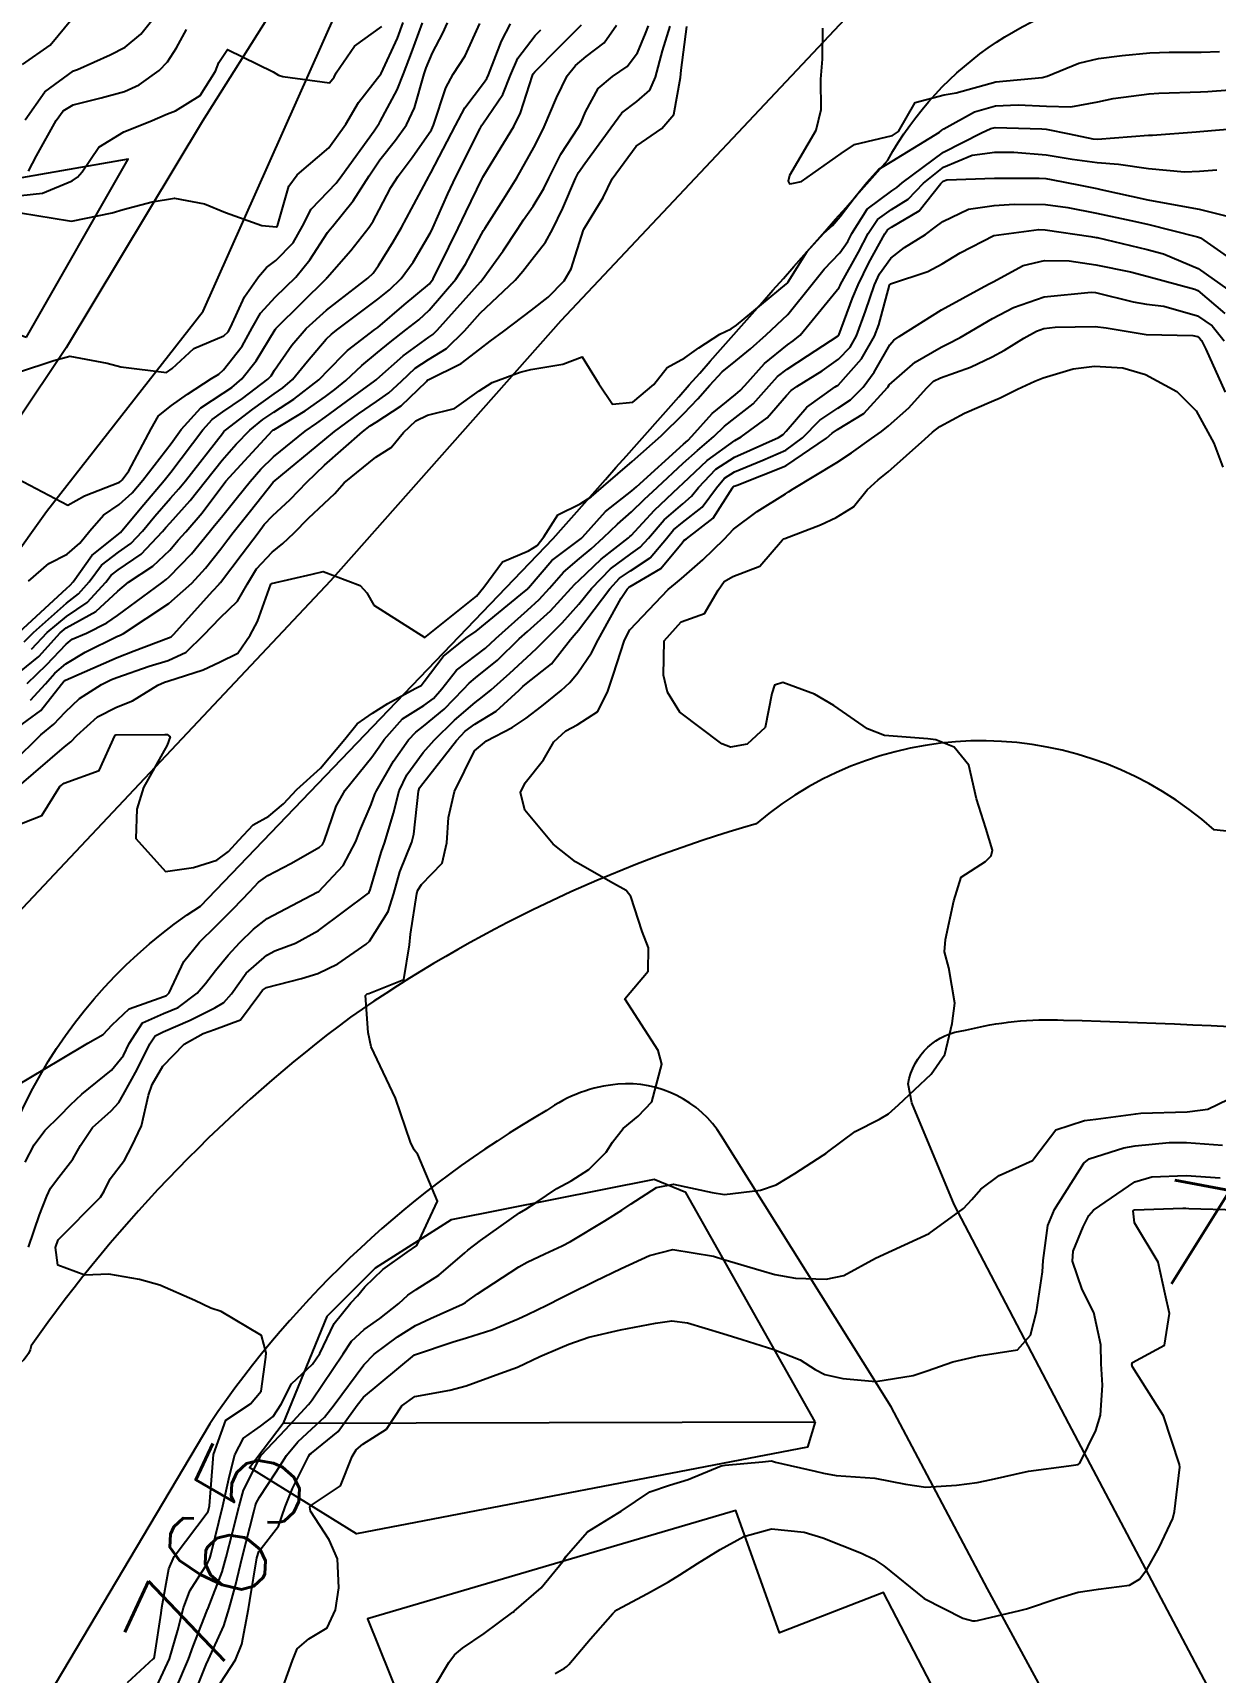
# Model space of a CAD drawing. Header units: metres. Extents: x 318500 to 325275, y 7408834 to 7428799.
# Drawn here: x 323567.5 to 323613.6, y 7419490.6 to 7419554.6 of the extents above; entities that cross this region are included whole.
import ezdxf
from ezdxf.enums import TextEntityAlignment as Align

# ---------------------------------------------------------------- set-up
doc = ezdxf.new("R2010")
doc.units = ezdxf.units.M
doc.header["$MEASUREMENT"] = 0
for name, color, linetype in [('Cotas', 45, 'Continuous'), ('Curvas de Nivel 1m', 11, 'Continuous'), ('Curvas de Nivel 5m', 15, 'Continuous'), ('Edificações', 30, 'Continuous'), ('Vias Primárias', 230, 'Continuous'), ('Vias Secundárias', 230, 'Continuous')]:
    doc.layers.add(name, color=color, linetype=linetype)
doc.styles.add('Style-STANDARD', font='STANDARD.shx')

msp = doc.modelspace()

# ---------------------------------------------------------------- linework, layer by layer
at = {"layer": 'Curvas de Nivel 1m', "flags": 128}
for points, elevation in [([(323567.082, 7419553.32), (323568.162, 7419554.076), (323569.036, 7419555.131)], 743), ([(323567.193, 7419551.158), (323567.954, 7419552.259), (323569.079, 7419553.074), (323569.12, 7419553.089), (323569.226, 7419553.129), (323570.503, 7419553.702), (323571.093, 7419553.994), (323571.701, 7419554.5), (323572.173, 7419555.094)], 744), ([(323566.732, 7419527.316), (323567.795, 7419528.094), (323568.61, 7419529.132), (323568.679, 7419529.213), (323568.762, 7419529.28), (323570.039, 7419529.85), (323570.776, 7419530.169), (323571.445, 7419530.435), (323572.788, 7419530.931), (323572.885, 7419530.982), (323572.988, 7419531.077), (323574.506, 7419532.754), (323574.774, 7419533.051), (323574.793, 7419533.067), (323574.811, 7419533.093), (323575.659, 7419534.211), (323576.278, 7419535.036), (323576.521, 7419535.357), (323576.85, 7419535.703), (323577.536, 7419536.344), (323578.179, 7419537.01), (323578.877, 7419537.681), (323580.363, 7419538.978), (323580.655, 7419539.213), (323580.896, 7419539.362), (323581.868, 7419539.998), (323582.853, 7419540.951), (323582.887, 7419540.984), (323582.921, 7419541.005), (323584.214, 7419541.647), (323584.939, 7419542.203), (323585.339, 7419542.519), (323585.88, 7419542.906), (323586.958, 7419543.731), (323587.609, 7419544.238), (323588.23, 7419544.877), (323588.504, 7419545.348), (323588.987, 7419546.87), (323589, 7419546.896), (323589.755, 7419548.123), (323590.102, 7419548.854), (323591.043, 7419550.128), (323592.045, 7419550.825), (323592.507, 7419551.37), (323592.775, 7419552.815), (323592.798, 7419553.1), (323593.024, 7419554.811)], 757), ([(323566.764, 7419529.422), (323567.719, 7419530.203), (323568.55, 7419531.134), (323568.792, 7419531.321), (323569.946, 7419531.971), (323570.806, 7419532.755), (323571.222, 7419533.104), (323572.172, 7419533.737), (323572.829, 7419534.364), (323573.163, 7419534.747), (323573.456, 7419535.071), (323574.093, 7419535.82), (323574.867, 7419536.851), (323574.953, 7419536.965), (323575.025, 7419537.048), (323575.909, 7419538.011), (323576.848, 7419539.03), (323576.869, 7419539.052), (323576.891, 7419539.063), (323578.113, 7419539.801), (323578.91, 7419540.363), (323579.274, 7419540.635), (323579.704, 7419540.988), (323580.336, 7419541.572), (323580.937, 7419542.078), (323581.432, 7419542.476), (323582.055, 7419542.959), (323582.554, 7419543.354), (323582.958, 7419543.732), (323583.995, 7419544.935), (323584.377, 7419545.532), (323584.997, 7419546.696), (323585.084, 7419546.834), (323585.137, 7419546.918), (323585.859, 7419548.065), (323586.386, 7419548.9), (323587.042, 7419550.086), (323587.316, 7419550.619), (323587.447, 7419550.886), (323587.931, 7419552.017), (323588.348, 7419552.877), (323588.673, 7419553.287), (323589.091, 7419553.632), (323589.79, 7419554.17), (323590.279, 7419554.852)], 754), ([(323566.87, 7419537.16), (323568.855, 7419536.119), (323569.503, 7419536.481), (323570.868, 7419537.01), (323570.928, 7419537.05), (323570.976, 7419537.108), (323571.23, 7419537.461), (323572.103, 7419539.092), (323572.388, 7419539.598), (323572.904, 7419540.01), (323573.529, 7419540.452), (323574.461, 7419541.057), (323574.748, 7419541.228), (323574.925, 7419541.396), (323575.656, 7419542.326), (323576.051, 7419543.039), (323576.378, 7419543.613), (323576.962, 7419544.245), (323577.76, 7419545.018), (323578.3, 7419545.691), (323578.996, 7419546.758), (323579.098, 7419546.899), (323579.182, 7419546.997), (323579.999, 7419548.001), (323580.612, 7419548.976), (323581.036, 7419549.599), (323581.647, 7419550.361), (323582.073, 7419550.96), (323582.386, 7419551.631), (323582.767, 7419552.953), (323582.843, 7419553.193), (323583.092, 7419553.783), (323583.499, 7419554.55), (323583.674, 7419554.942)], 749), ([(323566.922, 7419541.309), (323568.31, 7419541.759), (323568.932, 7419541.929), (323570.389, 7419541.655), (323570.926, 7419541.512), (323572.708, 7419541.298), (323572.926, 7419541.459), (323573.778, 7419542.227), (323574.945, 7419542.73), (323575.116, 7419542.879), (323575.2, 7419543.047), (323575.756, 7419544.248), (323576.296, 7419545.037), (323576.61, 7419545.399), (323576.98, 7419545.675), (323577.655, 7419546.355), (323578.012, 7419547.015), (323578.349, 7419547.671), (323579.02, 7419548.358), (323579.335, 7419548.686), (323579.551, 7419548.992), (323580.807, 7419550.733), (323580.974, 7419550.971), (323581.002, 7419551.019), (323581.052, 7419551.094), (323581.706, 7419552.328), (323581.961, 7419552.961), (323582.272, 7419553.779), (323582.697, 7419554.954)], 748), ([(323566.957, 7419531.157), (323568.807, 7419532.868), (323568.95, 7419532.987), (323569.068, 7419533.127), (323569.791, 7419534.155), (323570.838, 7419534.998), (323570.905, 7419535.043), (323570.966, 7419535.108), (323571.814, 7419536.137), (323572.612, 7419537.084), (323572.873, 7419537.401), (323574.123, 7419539.062), (323574.494, 7419539.458), (323574.901, 7419539.758), (323575.667, 7419540.285), (323576.659, 7419541.033), (323576.789, 7419541.165), (323576.925, 7419541.384), (323577.602, 7419542.358), (323578.163, 7419543.012), (323578.957, 7419543.735), (323580.56, 7419544.976), (323580.77, 7419545.177), (323580.978, 7419545.471), (323581.555, 7419546.401), (323581.88, 7419546.961), (323582.276, 7419547.692), (323582.942, 7419548.951), (323582.976, 7419549.005), (323583.031, 7419549.087), (323583.991, 7419550.936), (323584.357, 7419551.634), (323585.075, 7419552.588), (323585.215, 7419552.781), (323585.271, 7419552.917), (323585.781, 7419554.229), (323586.133, 7419554.905)], 751), ([(323567.006, 7419547.53), (323568.914, 7419547.218), (323569.001, 7419547.207), (323570.589, 7419547.532), (323571.008, 7419547.655), (323572.14, 7419547.966), (323573.015, 7419548.103), (323574.193, 7419547.881), (323575.007, 7419547.546), (323576.433, 7419547.036), (323576.999, 7419546.979), (323577.031, 7419546.998), (323577.044, 7419547.029), (323577.475, 7419548.572), (323577.811, 7419549.018), (323579.041, 7419550.074), (323579.707, 7419550.99), (323580.203, 7419551.843), (323581.08, 7419552.97), (323581.718, 7419554.346), (323581.945, 7419554.962)], 747), ([(323567.016, 7419548.204), (323567.87, 7419548.294), (323569.025, 7419548.784), (323569.234, 7419548.921), (323569.41, 7419549.126), (323570.065, 7419550.095), (323571.046, 7419550.697), (323572.056, 7419551.095), (323572.748, 7419551.391), (323573.057, 7419551.518), (323574.02, 7419552.111), (323574.62, 7419553.057), (323574.743, 7419553.397), (323575.093, 7419553.908), (323576.876, 7419553.032), (323577.078, 7419552.906), (323577.253, 7419552.851), (323579.074, 7419552.605), (323579.253, 7419552.822), (323579.334, 7419552.996), (323580.04, 7419554.042), (323581.107, 7419554.802)], 746), ([(323567.154, 7419530.785), (323567.514, 7419531.149), (323568.802, 7419532.287), (323569.276, 7419532.655), (323569.687, 7419533.121), (323570.167, 7419533.769), (323570.828, 7419534.287), (323571.312, 7419534.624), (323571.763, 7419535.096), (323572.247, 7419535.691), (323572.86, 7419536.384), (323573.186, 7419536.754), (323573.441, 7419537.071), (323574.889, 7419538.92), (323574.947, 7419538.992), (323575.012, 7419539.049), (323576.071, 7419539.87), (323576.912, 7419540.466), (323577.248, 7419540.692), (323577.619, 7419541.02), (323578.205, 7419541.737), (323578.944, 7419542.602), (323579.145, 7419542.799), (323579.392, 7419542.993), (323580.962, 7419544.156), (323581.413, 7419544.518), (323581.872, 7419544.961), (323582.338, 7419545.598), (323582.997, 7419546.73), (323583.073, 7419546.875), (323583.105, 7419546.948), (323583.686, 7419548.274), (323583.997, 7419548.935), (323584.949, 7419550.821), (323584.999, 7419550.921), (323585.016, 7419550.955), (323585.051, 7419551.005), (323585.83, 7419552.147), (323586.136, 7419552.904), (323586.425, 7419553.565), (323587.103, 7419554.451), (323587.321, 7419554.674)], 752), ([(323567.4, 7419528.501), (323567.982, 7419529.142), (323568.351, 7419529.551), (323568.772, 7419529.921), (323569.525, 7419530.376), (323570.788, 7419530.997), (323570.864, 7419531.034), (323571.031, 7419531.106), (323572.802, 7419532.277), (323573.688, 7419533.067), (323574.224, 7419533.653), (323574.83, 7419534.415), (323575.101, 7419534.782), (323575.305, 7419535.045), (323575.991, 7419535.9), (323576.87, 7419537.012), (323578.887, 7419538.686), (323579.267, 7419538.994), (323580.196, 7419539.685), (323580.908, 7419540.168), (323581.38, 7419540.498), (323581.876, 7419540.96), (323582.416, 7419541.466), (323582.933, 7419541.802), (323583.643, 7419542.236), (323584.333, 7419542.929), (323584.957, 7419543.61), (323586.314, 7419544.9), (323586.619, 7419545.252), (323586.982, 7419545.722), (323587.496, 7419546.381), (323587.777, 7419546.882), (323588.18, 7419547.711), (323588.678, 7419548.874), (323588.795, 7419549.11), (323589.036, 7419549.454), (323590.046, 7419550.855), (323590.478, 7419551.429), (323591.066, 7419551.882), (323591.581, 7419552.324), (323591.796, 7419552.829), (323592.066, 7419553.855), (323592.366, 7419554.821)], 756), ([(323567.437, 7419530.494), (323568.05, 7419531.141), (323568.796, 7419531.766), (323569.603, 7419532.321), (323570.333, 7419533.115), (323570.541, 7419533.386), (323570.817, 7419533.596), (323571.718, 7419534.205), (323572.551, 7419535.084), (323572.681, 7419535.244), (323572.845, 7419535.428), (323573.631, 7419536.296), (323574.231, 7419537.06), (323574.878, 7419537.878), (323575.428, 7419538.501), (323575.965, 7419539.039), (323576.471, 7419539.46), (323576.901, 7419539.754), (323577.675, 7419540.252), (323578.655, 7419541.004), (323578.786, 7419541.138), (323578.925, 7419541.302), (323579.774, 7419542.15), (323580.842, 7419542.972), (323580.951, 7419543.051), (323581.987, 7419543.932), (323582.968, 7419544.763), (323583.117, 7419544.948), (323583.733, 7419546.195), (323584.092, 7419546.934), (323584.387, 7419547.552), (323585.029, 7419548.867), (323585.046, 7419548.903), (323585.059, 7419548.92), (323585.094, 7419548.983), (323586.262, 7419550.902), (323586.524, 7419551.432), (323586.989, 7419552.891), (323587.016, 7419552.956), (323587.082, 7419553.04), (323588.004, 7419553.974), (323588.901, 7419554.872)], 753), ([(323598.315, 7419554.742), (323598.3, 7419553.534), (323598.244, 7419552.743), (323598.251, 7419551.554), (323598.057, 7419550.745), (323597.032, 7419548.983), (323596.979, 7419548.761), (323597.028, 7419548.658), (323597.118, 7419548.669), (323597.5, 7419548.753), (323599.041, 7419549.846), (323599.567, 7419550.203), (323601.048, 7419550.552), (323601.289, 7419550.706), (323601.932, 7419551.832), (323603.072, 7419552.133), (323603.528, 7419552.218), (323605.08, 7419552.65), (323606.896, 7419552.819), (323607.084, 7419552.871), (323608.324, 7419553.379), (323609.094, 7419553.554), (323610.016, 7419553.667), (323611.098, 7419553.78), (323611.853, 7419553.809), (323613.099, 7419553.799), (323613.811, 7419553.828)], 757), ([(323566.719, 7419526.085), (323567.804, 7419527.144), (323568.303, 7419527.57), (323568.744, 7419528.039), (323569.304, 7419528.572), (323570.168, 7419529.116), (323570.563, 7419529.312), (323570.764, 7419529.387), (323572.034, 7419529.828), (323572.775, 7419530.058), (323573.475, 7419530.374), (323574.164, 7419531.059), (323574.797, 7419531.715), (323575.474, 7419532.373), (323575.872, 7419533.039), (323576.224, 7419533.631), (323576.829, 7419534.287), (323577.241, 7419534.617), (323577.674, 7419535.017), (323578.247, 7419535.611), (323578.858, 7419536.181), (323579.282, 7419536.576), (323579.637, 7419536.988), (323580.88, 7419537.991), (323581.482, 7419538.366), (323581.957, 7419538.959), (323582.44, 7419539.411), (323582.9, 7419539.626), (323583.954, 7419539.885), (323584.915, 7419540.581), (323585.423, 7419540.912), (323586.508, 7419541.314), (323586.928, 7419541.408), (323588.182, 7419541.627), (323588.935, 7419541.903), (323589.584, 7419540.86), (323590.113, 7419540.057), (323590.91, 7419540.141), (323591.73, 7419540.828), (323592.257, 7419541.493), (323592.936, 7419541.866), (323593.485, 7419542.261), (323594.304, 7419542.796), (323594.746, 7419542.998), (323594.954, 7419543.143), (323596.912, 7419544.761), (323596.947, 7419544.784), (323596.971, 7419544.837), (323597.715, 7419546.023), (323598.372, 7419546.739), (323598.707, 7419547.032), (323599.01, 7419547.392), (323599.595, 7419548.15), (323600.046, 7419548.72), (323600.517, 7419549.234), (323601.038, 7419549.544), (323602.884, 7419550.682), (323602.977, 7419550.756), (323603.052, 7419550.806), (323604.246, 7419551.478), (323605.066, 7419551.705), (323605.961, 7419551.747), (323607.066, 7419551.697), (323608.007, 7419551.675), (323609.069, 7419551.864), (323609.664, 7419551.998), (323611.074, 7419552.175), (323611.441, 7419552.2), (323613.076, 7419552.252), (323613.357, 7419552.264), (323615.078, 7419552.4)], 758), ([(323566.947, 7419525.156), (323568.726, 7419526.684), (323568.973, 7419526.882), (323569.21, 7419527.125), (323570.012, 7419527.846), (323570.747, 7419528.229), (323571.375, 7419528.476), (323572.367, 7419529.086), (323572.632, 7419529.211), (323572.762, 7419529.245), (323574.136, 7419529.693), (323574.774, 7419529.984), (323575.488, 7419530.335), (323575.976, 7419531.038), (323576.252, 7419531.579), (323576.783, 7419533.03), (323576.793, 7419533.047), (323576.81, 7419533.062), (323578.397, 7419533.426), (323578.818, 7419533.526), (323580.267, 7419532.978), (323580.53, 7419532.697), (323580.802, 7419532.213), (323582.79, 7419530.95), (323584.806, 7419532.563), (323585.1, 7419532.916), (323585.825, 7419533.905), (323586.832, 7419534.329), (323587.176, 7419534.545), (323587.443, 7419534.884), (323587.988, 7419535.744), (323588.859, 7419536.164), (323589.289, 7419536.438), (323589.766, 7419536.857), (323590.88, 7419537.825), (323592.012, 7419538.823), (323592.903, 7419539.696), (323593.445, 7419540.272), (323593.922, 7419540.8), (323594.398, 7419541.325), (323594.934, 7419541.751), (323595.5, 7419542.223), (323596.117, 7419542.772), (323596.958, 7419543.567), (323597.915, 7419544.746), (323598.382, 7419545.336), (323598.989, 7419545.964), (323599.309, 7419546.413), (323599.465, 7419546.725), (323600.066, 7419547.668), (323601.025, 7419548.393), (323601.215, 7419548.519), (323601.423, 7419548.704), (323603.042, 7419549.898), (323604.524, 7419550.658), (323604.884, 7419550.821), (323605.053, 7419550.859), (323606.874, 7419550.811), (323607.052, 7419550.795), (323607.951, 7419550.616), (323608.865, 7419550.419), (323609.048, 7419550.407), (323611.039, 7419550.559), (323611.203, 7419550.568), (323612.908, 7419550.695), (323613.052, 7419550.708), (323614.735, 7419550.845)], 759), ([(323566.857, 7419513.46), (323568.563, 7419514.47), (323569.638, 7419515.114), (323570.232, 7419515.448), (323570.581, 7419515.833), (323571.243, 7419516.447), (323572.598, 7419516.937), (323572.705, 7419516.972), (323572.812, 7419517.077), (323573.387, 7419518.3), (323573.993, 7419519.06), (323574.636, 7419519.684), (323575.32, 7419520.367), (323575.957, 7419521.037), (323576.294, 7419521.395), (323576.659, 7419521.654), (323577.553, 7419522.131), (323578.676, 7419522.761), (323578.802, 7419522.874), (323578.864, 7419522.997), (323579.327, 7419524.364), (323579.676, 7419524.986), (323580.723, 7419526.281), (323581.012, 7419526.682), (323581.197, 7419526.965), (323581.925, 7419527.775), (323582.75, 7419528.293), (323583.135, 7419528.564), (323583.455, 7419528.94), (323584.03, 7419529.673), (323584.78, 7419530.252), (323585.16, 7419530.539), (323585.562, 7419530.908), (323586.801, 7419532.013), (323587.259, 7419532.432), (323587.655, 7419532.882), (323588.199, 7419533.497), (323588.827, 7419534.031), (323589.287, 7419534.41), (323589.772, 7419534.856), (323590.318, 7419535.377), (323590.855, 7419535.862), (323591.358, 7419536.337), (323591.872, 7419536.825), (323592.879, 7419537.755), (323593.437, 7419538.252), (323594.073, 7419538.798), (323594.495, 7419539.195), (323594.901, 7419539.52), (323595.615, 7419540.074), (323596.233, 7419540.77), (323596.553, 7419541.138), (323596.93, 7419541.432), (323597.736, 7419541.95), (323598.928, 7419542.73), (323598.95, 7419542.752), (323599.492, 7419544.197), (323599.703, 7419544.723), (323600.127, 7419545.574), (323600.747, 7419546.713), (323600.851, 7419546.863), (323601.004, 7419546.968), (323602.096, 7419547.612), (323602.94, 7419548.681), (323603.031, 7419548.767), (323603.17, 7419548.816), (323605.032, 7419548.886), (323606.778, 7419548.888), (323607.032, 7419548.872), (323607.242, 7419548.836), (323608.374, 7419548.61), (323609.028, 7419548.474), (323609.18, 7419548.446), (323611.022, 7419548.036), (323611.661, 7419547.923), (323613.017, 7419547.672), (323614.16, 7419547.386)], 761), ([(323567.188, 7419510.471), (323567.539, 7419511.145), (323567.959, 7419511.708), (323568.537, 7419512.278), (323568.96, 7419512.707), (323569.401, 7419513.117), (323570.56, 7419514.059), (323571.028, 7419514.633), (323571.248, 7419515.093), (323571.774, 7419515.901), (323572.588, 7419516.276), (323573.164, 7419516.498), (323573.908, 7419517.06), (323574.225, 7419517.436), (323574.614, 7419517.951), (323575.117, 7419518.551), (323575.569, 7419519.041), (323576.104, 7419519.566), (323576.639, 7419519.978), (323578.591, 7419521.001), (323578.629, 7419521.021), (323578.651, 7419521.036), (323579.606, 7419522.046), (323580.093, 7419522.979), (323580.256, 7419523.406), (323580.702, 7419524.429), (323580.845, 7419524.832), (323580.9, 7419524.968), (323581.563, 7419526.121), (323582.153, 7419526.956), (323582.434, 7419527.253), (323582.738, 7419527.483), (323583.54, 7419528.146), (323584.304, 7419528.927), (323584.523, 7419529.164), (323584.767, 7419529.369), (323585.622, 7419530.063), (323586.472, 7419530.895), (323586.793, 7419531.189), (323587.691, 7419531.991), (323588.501, 7419532.873), (323588.652, 7419533.032), (323588.815, 7419533.194), (323589.681, 7419534.003), (323590.737, 7419534.842), (323590.792, 7419534.889), (323590.841, 7419534.938), (323591.757, 7419535.926), (323592.703, 7419536.813), (323592.872, 7419536.976), (323593.815, 7419537.866), (323594.889, 7419538.64), (323595.139, 7419538.786), (323596.151, 7419539.522), (323596.915, 7419540.394), (323597.087, 7419540.588), (323597.312, 7419540.754), (323598.307, 7419541.362), (323598.936, 7419541.811), (323599.39, 7419542.279), (323599.641, 7419542.723), (323599.994, 7419543.685), (323600.341, 7419544.716), (323600.536, 7419545.155), (323600.986, 7419545.765), (323601.515, 7419546.179), (323602.335, 7419546.69), (323602.717, 7419546.972), (323603.008, 7419547.198), (323604.012, 7419547.668), (323605.017, 7419547.816), (323605.797, 7419547.863), (323607.018, 7419547.851), (323607.895, 7419547.738), (323609.014, 7419547.518), (323610.357, 7419547.232), (323611.008, 7419547.082), (323612.955, 7419546.596), (323613, 7419546.582), (323613.069, 7419546.549), (323614.98, 7419545.218)], 762), ([(323567.319, 7419507.147), (323567.745, 7419508.403), (323568.039, 7419509.137), (323568.18, 7419509.45), (323568.501, 7419509.876), (323569.055, 7419510.579), (323569.346, 7419511.118), (323569.822, 7419511.819), (323570.541, 7419512.474), (323570.844, 7419512.799), (323571.011, 7419513.095), (323571.562, 7419514.088), (323572.053, 7419515.085), (323572.265, 7419515.394), (323572.577, 7419515.558), (323573.635, 7419516.013), (323574.592, 7419516.496), (323574.946, 7419516.695), (323575.243, 7419517.044), (323575.811, 7419517.839), (323576.623, 7419518.547), (323576.94, 7419518.711), (323577.744, 7419519.013), (323578.635, 7419519.505), (323580.587, 7419520.971), (323580.617, 7419521.004), (323580.652, 7419521.096), (323581.085, 7419522.555), (323581.225, 7419522.965), (323581.567, 7419524.091), (323581.785, 7419524.959), (323582.082, 7419525.59), (323582.725, 7419526.454), (323583.151, 7419526.944), (323583.95, 7419527.723), (323584.752, 7419528.414), (323585.038, 7419528.633), (323585.384, 7419528.911), (323586.109, 7419529.561), (323586.779, 7419530.165), (323587.155, 7419530.515), (323587.511, 7419530.883), (323588.15, 7419531.523), (323588.804, 7419532.247), (323589.301, 7419532.863), (323590.044, 7419533.629), (323590.831, 7419534.211), (323591.197, 7419534.472), (323591.518, 7419534.83), (323592.132, 7419535.539), (323592.86, 7419536.174), (323593.203, 7419536.469), (323593.481, 7419536.804), (323594.158, 7419537.516), (323594.882, 7419537.994), (323596.596, 7419538.764), (323596.777, 7419538.876), (323596.894, 7419539.011), (323597.708, 7419539.948), (323598.813, 7419540.732), (323598.88, 7419540.771), (323598.921, 7419540.803), (323599.832, 7419541.825), (323600.352, 7419542.716), (323600.51, 7419543.159), (323600.937, 7419544.71), (323600.945, 7419544.736), (323600.971, 7419544.763), (323602.425, 7419545.241), (323602.983, 7419545.533), (323603.691, 7419545.968), (323605, 7419546.65), (323606.759, 7419546.877), (323607.004, 7419546.872), (323608.793, 7419546.603), (323609, 7419546.568), (323609.038, 7419546.561), (323610.993, 7419546.095), (323611.623, 7419545.932), (323612.982, 7419545.359), (323614.144, 7419544.532)], 763), ([(323571.178, 7419490.154), (323572.194, 7419491.081), (323572.226, 7419491.104), (323572.253, 7419491.247), (323572.492, 7419492.862), (323572.524, 7419493.076), (323572.791, 7419494.585), (323573.011, 7419495.069), (323574.328, 7419496.825), (323574.389, 7419497.049), (323574.523, 7419498.882), (323574.535, 7419499.047), (323575.024, 7419500.397), (323575.986, 7419501.026), (323576.395, 7419501.526), (323576.578, 7419502.848), (323576.599, 7419503.018), (323576.42, 7419503.701), (323574.846, 7419504.632), (323574.436, 7419504.763), (323573.816, 7419505.059), (323572.449, 7419505.662), (323571.657, 7419505.882), (323570.455, 7419506.089), (323569.511, 7419506.057), (323568.46, 7419506.441), (323568.373, 7419507.131), (323568.473, 7419507.436), (323570.125, 7419509.105), (323570.266, 7419509.331), (323570.501, 7419509.818), (323571.065, 7419510.541), (323571.348, 7419511.092), (323571.732, 7419511.888), (323572.009, 7419513.085), (323572.142, 7419513.496), (323572.561, 7419514.219), (323573.39, 7419515.068), (323574.14, 7419515.493), (323574.579, 7419515.645), (323575.599, 7419516.026), (323576.351, 7419517.032), (323576.447, 7419517.187), (323576.604, 7419517.29), (323577.981, 7419517.637), (323578.612, 7419517.833), (323579.397, 7419518.21), (323580.506, 7419518.972), (323580.631, 7419519.094), (323581.359, 7419520.246), (323581.584, 7419520.961), (323581.82, 7419521.802), (323582.283, 7419522.954), (323582.362, 7419523.276), (323582.54, 7419524.952), (323582.588, 7419525.075), (323582.713, 7419525.249), (323584.022, 7419526.931), (323584.365, 7419527.296), (323584.74, 7419527.567), (323585.577, 7419528.078), (323586.469, 7419528.894), (323586.614, 7419529.041), (323586.764, 7419529.156), (323587.732, 7419529.924), (323588.483, 7419530.873), (323588.624, 7419531.039), (323588.794, 7419531.235), (323590.012, 7419532.852), (323590.397, 7419533.265), (323590.821, 7419533.554), (323591.593, 7419534.064), (323592.23, 7419534.819), (323592.503, 7419535.158), (323592.849, 7419535.434), (323593.618, 7419536.043), (323594.174, 7419536.797), (323594.495, 7419537.172), (323594.876, 7419537.42), (323595.984, 7419537.876), (323596.885, 7419538.261), (323597.529, 7419538.75), (323598.209, 7419539.432), (323598.908, 7419539.909), (323599.408, 7419540.229), (323599.899, 7419540.72), (323600.334, 7419541.311), (323600.945, 7419542.372), (323601.096, 7419542.559), (323601.313, 7419542.705), (323602.961, 7419543.742), (323604.631, 7419544.655), (323604.855, 7419544.769), (323604.973, 7419544.842), (323606.145, 7419545.476), (323606.986, 7419545.673), (323607.942, 7419545.659), (323608.984, 7419545.504), (323610.336, 7419545.223), (323610.977, 7419545.062), (323612.857, 7419544.551), (323612.969, 7419544.493), (323614.022, 7419543.596)], 764), ([(323573.071, 7419489.901), (323573.56, 7419491.06), (323573.744, 7419491.571), (323574.278, 7419492.93), (323574.312, 7419493.017), (323574.328, 7419493.049), (323574.874, 7419494.468), (323575.036, 7419495.039), (323575.287, 7419496.003), (323575.539, 7419497.032), (323575.715, 7419497.654), (323576.359, 7419498.949), (323576.385, 7419498.995), (323576.407, 7419499.02), (323577.352, 7419500.034), (323578.244, 7419501.001), (323578.312, 7419501.08), (323578.392, 7419501.189), (323579.604, 7419502.982), (323579.924, 7419503.471), (323580.424, 7419503.928), (323581.035, 7419504.357), (323581.775, 7419504.95), (323582.123, 7419505.267), (323582.448, 7419505.489), (323583.34, 7419506.048), (323584.349, 7419506.921), (323584.471, 7419507.029), (323584.965, 7419507.403), (323586.486, 7419508.482), (323586.739, 7419508.636), (323587.133, 7419508.884), (323587.943, 7419509.431), (323588.503, 7419509.739), (323589.195, 7419510.174), (323589.866, 7419510.85), (323590.12, 7419511.252), (323590.534, 7419511.775), (323591.116, 7419512.257), (323591.649, 7419512.824), (323592.037, 7419514.29), (323591.901, 7419514.82), (323590.6, 7419516.84), (323591.515, 7419517.928), (323591.518, 7419518.827), (323591.276, 7419519.47), (323590.832, 7419520.837), (323590.653, 7419521.072), (323590.16, 7419521.345), (323588.67, 7419522.197), (323587.795, 7419522.879), (323586.7, 7419524.207), (323586.53, 7419524.893), (323586.714, 7419525.282), (323587.426, 7419526.18), (323587.824, 7419526.879), (323588.301, 7419527.31), (323588.74, 7419527.545), (323589.543, 7419528.063), (323589.929, 7419528.852), (323590.141, 7419529.477), (323590.581, 7419530.843), (323590.794, 7419531.255), (323592.293, 7419532.818), (323592.573, 7419533.054), (323592.817, 7419533.252), (323593.648, 7419533.981), (323594.483, 7419534.794), (323594.655, 7419534.98), (323594.846, 7419535.178), (323595.77, 7419535.863), (323596.867, 7419536.56), (323596.989, 7419536.638), (323597.173, 7419536.755), (323598.881, 7419537.781), (323599.454, 7419538.154), (323600.233, 7419538.717), (323600.618, 7419538.989), (323600.897, 7419539.209), (323601.684, 7419539.923), (323602.372, 7419540.688), (323602.654, 7419540.954), (323602.926, 7419541.094), (323604.091, 7419541.504), (323604.939, 7419541.905), (323605.417, 7419542.172), (323606.179, 7419542.638), (323606.67, 7419542.916), (323606.954, 7419543.015), (323607.4, 7419543.069), (323608.955, 7419543.091), (323609.396, 7419543.035), (323610.952, 7419542.784), (323612.768, 7419542.736), (323612.951, 7419542.696), (323613.038, 7419542.636), (323613.107, 7419542.548), (323613.278, 7419542.212), (323614.033, 7419540.533)], 766), ([(323573.534, 7419489.06), (323574.248, 7419490.852), (323574.347, 7419491.049), (323574.943, 7419492.367), (323575.158, 7419493.037), (323575.396, 7419493.931), (323575.661, 7419495.03), (323576.12, 7419496.816), (323576.172, 7419497.022), (323576.207, 7419497.147), (323576.336, 7419497.39), (323576.99, 7419498.374), (323577.395, 7419499.01), (323577.828, 7419499.546), (323578.376, 7419500.055), (323578.87, 7419500.505), (323579.248, 7419500.987), (323580.406, 7419502.547), (323580.819, 7419502.964), (323581.723, 7419503.647), (323582.427, 7419504.092), (323583.006, 7419504.359), (323584.265, 7419504.922), (323584.376, 7419504.986), (323584.442, 7419505.032), (323584.852, 7419505.32), (323586.462, 7419506.38), (323586.788, 7419506.564), (323587.481, 7419506.88), (323588.151, 7419507.195), (323588.475, 7419507.374), (323589.814, 7419508.181), (323590.487, 7419508.59), (323590.852, 7419508.835), (323591.841, 7419509.478), (323592.502, 7419509.607), (323594.01, 7419509.282), (323594.496, 7419509.206), (323595.901, 7419509.367), (323596.502, 7419509.584), (323597.234, 7419510.025), (323598.341, 7419510.733), (323598.445, 7419510.807), (323598.522, 7419510.868), (323599.596, 7419511.658), (323600.542, 7419512.145), (323600.892, 7419512.357), (323601.286, 7419512.699), (323602.562, 7419513.904), (323603.098, 7419514.672), (323603.382, 7419515.874), (323603.478, 7419516.667), (323603.242, 7419518.049), (323603.08, 7419518.673), (323603.116, 7419519.154), (323603.437, 7419520.668), (323603.735, 7419521.592), (323604.673, 7419522.206), (323604.904, 7419522.42), (323604.954, 7419522.647), (323604.693, 7419523.501), (323604.332, 7419524.656), (323604.03, 7419525.967), (323603.452, 7419526.669), (323602.734, 7419526.956), (323602.426, 7419526.994), (323600.736, 7419527.118), (323600.073, 7419527.384), (323598.754, 7419528.301), (323598.009, 7419528.741), (323596.766, 7419529.191), (323596.447, 7419529.083), (323596.343, 7419528.766), (323596.072, 7419527.438), (323595.381, 7419526.78), (323594.729, 7419526.664), (323594.381, 7419526.793), (323592.748, 7419528.035), (323592.268, 7419528.817), (323592.111, 7419529.479), (323592.132, 7419530.82), (323592.798, 7419531.566), (323593.714, 7419531.887), (323594.238, 7419532.796), (323594.476, 7419533.132), (323594.818, 7419533.331), (323595.864, 7419533.735), (323596.756, 7419534.761), (323596.799, 7419534.803), (323596.841, 7419534.821), (323598.236, 7419535.352), (323598.854, 7419535.64), (323599.526, 7419536.057), (323600.058, 7419536.718), (323600.484, 7419537.104), (323600.877, 7419537.416), (323602.311, 7419538.689), (323602.612, 7419538.967), (323602.898, 7419539.194), (323603.865, 7419539.706), (323604.913, 7419540.158), (323605.252, 7419540.31), (323605.923, 7419540.64), (323606.603, 7419540.955), (323606.927, 7419541.09), (323608.1, 7419541.445), (323608.934, 7419541.539), (323610.044, 7419541.473), (323610.93, 7419541.219), (323612.15, 7419540.558), (323612.909, 7419539.805), (323613.597, 7419538.539), (323613.941, 7419537.594)], 767), ([(323574.232, 7419489.24), (323575.402, 7419491.033), (323575.647, 7419491.641), (323575.901, 7419493.026), (323575.955, 7419493.355), (323576.226, 7419495.021), (323576.312, 7419495.267), (323577.076, 7419496.259), (323577.34, 7419497.01), (323577.625, 7419497.723), (323578.261, 7419499.001), (323578.303, 7419499.059), (323578.362, 7419499.108), (323579.409, 7419499.95), (323580.143, 7419500.974), (323580.393, 7419501.29), (323582.383, 7419502.94), (323583.897, 7419503.446), (323584.42, 7419503.61), (323585.407, 7419503.923), (323586.432, 7419504.344), (323586.804, 7419504.516), (323587.556, 7419504.879), (323588.137, 7419505.181), (323588.447, 7419505.338), (323589.424, 7419505.825), (323590.462, 7419506.314), (323591.563, 7419506.824), (323592.472, 7419507.049), (323594.054, 7419506.794), (323594.468, 7419506.666), (323595.926, 7419506.232), (323596.46, 7419506.078), (323597.266, 7419505.94), (323598.457, 7419505.893), (323599.144, 7419506.039), (323600.388, 7419506.711), (323600.438, 7419506.743), (323600.47, 7419506.758), (323600.551, 7419506.789), (323602.48, 7419507.674), (323603.816, 7419508.66), (323604.142, 7419509.008), (323604.501, 7419509.411), (323605.215, 7419509.941), (323606.519, 7419510.526), (323606.595, 7419510.629), (323607.419, 7419511.734), (323608.542, 7419512.095), (323608.987, 7419512.15), (323610.547, 7419512.358), (323610.742, 7419512.373), (323612.548, 7419512.436), (323612.659, 7419512.438), (323613.354, 7419512.538), (323614.161, 7419512.921)], 768), ([(323577.258, 7419489.992), (323577.619, 7419491.006), (323577.804, 7419491.458), (323578.263, 7419491.857), (323578.978, 7419492.28), (323579.303, 7419492.985), (323579.427, 7419493.849), (323579.385, 7419494.984), (323579.052, 7419495.724), (323578.328, 7419496.833), (323578.304, 7419497), (323578.31, 7419497.021), (323578.331, 7419497.046), (323579.5, 7419497.825), (323579.957, 7419498.976), (323580.107, 7419499.231), (323580.367, 7419499.45), (323581.293, 7419500.039), (323581.896, 7419500.947), (323582.394, 7419501.31), (323583.763, 7419501.559), (323584.398, 7419501.728), (323585.722, 7419502.219), (323586.406, 7419502.458), (323587.276, 7419502.881), (323588.069, 7419503.22), (323588.417, 7419503.363), (323589.197, 7419503.634), (323590.426, 7419503.913), (323591.795, 7419504.184), (323592.432, 7419504.269), (323593.043, 7419504.192), (323594.425, 7419503.779), (323595.183, 7419503.54), (323596.416, 7419503.157), (323597.443, 7419502.745), (323598.036, 7419502.366), (323598.405, 7419502.181), (323599.108, 7419502.018), (323600.402, 7419501.899), (323601.853, 7419502.137), (323602.406, 7419502.318), (323603.408, 7419502.665), (323604.423, 7419502.902), (323605.924, 7419503.136), (323606.431, 7419503.712), (323606.676, 7419504.626), (323606.901, 7419506.186), (323606.926, 7419506.623), (323607.116, 7419507.995), (323607.367, 7419508.617), (323608.518, 7419510.432), (323608.727, 7419510.597), (323610.079, 7419511.024), (323610.528, 7419511.105), (323611.85, 7419511.236), (323612.53, 7419511.234), (323613.931, 7419511.127)], 769), ([(323587.876, 7419490.496), (323588.249, 7419490.71), (323588.335, 7419490.773), (323588.418, 7419490.858), (323589.264, 7419491.851), (323590.134, 7419492.841), (323590.203, 7419492.919), (323590.282, 7419492.987), (323591.488, 7419493.626), (323592.299, 7419494.083), (323592.752, 7419494.355), (323593.433, 7419494.793), (323594.316, 7419495.345), (323595.245, 7419495.846), (323596.324, 7419496.148), (323597.604, 7419496.016), (323598.326, 7419495.798), (323599.838, 7419495.194), (323600.314, 7419494.959), (323600.709, 7419494.704), (323602.291, 7419493.427), (323603.798, 7419492.657), (323604.18, 7419492.553), (323604.279, 7419492.551), (323604.364, 7419492.565), (323604.686, 7419492.646), (323605.971, 7419492.947), (323606.286, 7419493.031), (323607.474, 7419493.43), (323608.296, 7419493.683), (323609.086, 7419493.8), (323610.301, 7419493.954), (323610.688, 7419494.182), (323610.979, 7419494.563), (323611.463, 7419495.419), (323611.992, 7419496.553), (323612.064, 7419496.831), (323612.263, 7419498.551), (323612.255, 7419498.658), (323611.632, 7419500.558), (323610.419, 7419502.472), (323610.392, 7419502.57), (323610.421, 7419502.648), (323611.665, 7419503.32), (323611.86, 7419504.556), (323611.699, 7419505.31), (323611.421, 7419506.56), (323610.493, 7419508.102), (323610.45, 7419508.571), (323610.5, 7419508.609), (323612.388, 7419508.664), (323612.501, 7419508.666), (323612.614, 7419508.662), (323614.501, 7419508.61)], 771)]:
    msp.add_lwpolyline(points, dxfattribs=dict(at, elevation=elevation))
at = {"layer": 'Curvas de Nivel 5m', "flags": 128}
for points, elevation in [([(323567.268, 7419529.152), (323568.025, 7419529.888), (323568.783, 7419530.688), (323569.028, 7419530.886), (323569.577, 7419531.122), (323570.382, 7419531.526), (323570.797, 7419531.815), (323572.518, 7419533.084), (323572.686, 7419533.208), (323572.814, 7419533.318), (323573.676, 7419534.219), (323574.375, 7419535.057), (323574.581, 7419535.317), (323574.849, 7419535.653), (323575.471, 7419536.433), (323575.969, 7419537.039), (323576.392, 7419537.518), (323576.88, 7419538.004), (323578.12, 7419539.012), (323578.575, 7419539.324), (323578.898, 7419539.547), (323579.734, 7419540.161), (323580.841, 7419540.971), (323580.887, 7419541.004), (323580.921, 7419541.04), (323581.943, 7419541.951), (323582.946, 7419542.671), (323583.109, 7419542.786), (323583.277, 7419542.945), (323584.969, 7419544.84), (323585.035, 7419544.919), (323585.846, 7419546.049), (323586.415, 7419546.899), (323586.647, 7419547.254), (323587.014, 7419547.792), (323587.434, 7419548.475), (323587.628, 7419548.884), (323588.095, 7419549.824), (323588.795, 7419550.873), (323588.887, 7419551.037), (323589.059, 7419551.478), (323589.553, 7419552.383), (323590.115, 7419552.854), (323590.684, 7419553.248), (323591.094, 7419553.782), (323591.411, 7419554.529), (323591.52, 7419554.834)], 755), ([(323567.315, 7419549.156), (323567.634, 7419549.75), (323568.398, 7419551.14), (323568.675, 7419551.517), (323569.059, 7419551.742), (323570.161, 7419552.022), (323571.067, 7419552.273), (323571.642, 7419552.531), (323572.417, 7419553.09), (323572.739, 7419553.432), (323573.093, 7419553.969), (323573.491, 7419554.688)], 745), ([(323567.322, 7419533.152), (323568.118, 7419533.843), (323568.826, 7419534.199), (323569.323, 7419534.635), (323569.717, 7419535.121), (323570.242, 7419535.723), (323570.855, 7419536.14), (323571.37, 7419536.595), (323571.778, 7419537.096), (323572.884, 7419538.527), (323573.281, 7419539.074), (323574.043, 7419539.923), (323574.912, 7419540.491), (323575.256, 7419540.705), (323575.647, 7419541.043), (323576.212, 7419541.756), (323576.949, 7419542.978), (323576.968, 7419543.011), (323576.987, 7419543.029), (323578.97, 7419544.984), (323578.983, 7419545), (323579.908, 7419546.065), (323580.614, 7419546.976), (323580.768, 7419547.209), (323581.01, 7419547.641), (323581.467, 7419548.522), (323581.747, 7419548.963), (323582.298, 7419549.697), (323583.048, 7419550.765), (323583.132, 7419550.949), (323583.608, 7419552.406), (323583.899, 7419552.938), (323584.363, 7419553.659), (323584.942, 7419554.923)], 750), ([(323566.686, 7419523.551), (323567.832, 7419524.004), (323568.54, 7419525.133), (323568.711, 7419525.265), (323570.075, 7419525.758), (323570.682, 7419527.11), (323570.702, 7419527.138), (323570.731, 7419527.149), (323572.644, 7419527.169), (323572.731, 7419527.163), (323572.849, 7419527.078), (323572.727, 7419526.741), (323571.808, 7419525.094), (323571.543, 7419524.251), (323571.507, 7419523.098), (323572.661, 7419521.812), (323573.755, 7419521.973), (323574.668, 7419522.262), (323575.121, 7419522.597), (323575.534, 7419523.041), (323576.09, 7419523.635), (323576.694, 7419523.973), (323577.267, 7419524.456), (323577.798, 7419525.014), (323578.718, 7419525.847), (323579.671, 7419526.986), (323580.145, 7419527.573), (323580.745, 7419527.994), (323581.343, 7419528.372), (323582.409, 7419528.954), (323582.643, 7419529.07), (323582.764, 7419529.235), (323583.504, 7419530.214), (323584.394, 7419530.926), (323584.793, 7419531.197), (323586.541, 7419532.627), (323586.81, 7419532.855), (323586.826, 7419532.873), (323586.843, 7419532.89), (323587.745, 7419533.962), (323588.839, 7419534.778), (323588.891, 7419534.817), (323588.942, 7419534.868), (323589.846, 7419535.864), (323590.867, 7419536.673), (323590.958, 7419536.75), (323591.05, 7419536.837), (323592.887, 7419538.497), (323593.055, 7419538.641), (323593.219, 7419538.807), (323594.003, 7419539.699), (323594.915, 7419540.443), (323595.108, 7419540.597), (323595.278, 7419540.785), (323596.053, 7419541.653), (323596.944, 7419542.377), (323597.176, 7419542.528), (323597.445, 7419542.753), (323598.969, 7419544.619), (323599.003, 7419544.696), (323599.023, 7419544.729), (323599.718, 7419545.994), (323600.097, 7419546.719), (323600.457, 7419547.266), (323601.014, 7419547.663), (323601.654, 7419548.067), (323602.263, 7419548.692), (323603.036, 7419549.313), (323604.155, 7419549.777), (323605.042, 7419549.898), (323605.79, 7419549.895), (323607.042, 7419549.799), (323608.057, 7419549.631), (323609.039, 7419549.498), (323609.877, 7419549.426), (323611.037, 7419549.263), (323612.454, 7419549.137), (323613.036, 7419549.155), (323613.71, 7419549.213)], 760), ([(323572.237, 7419489.808), (323572.82, 7419491.071), (323573.145, 7419492.189), (323573.369, 7419493.064), (323573.617, 7419493.734), (323574.306, 7419494.809), (323574.389, 7419494.968), (323574.408, 7419495.049), (323574.448, 7419495.184), (323574.909, 7419497.041), (323575.16, 7419498.225), (323575.376, 7419499.035), (323575.709, 7419499.69), (323576.377, 7419500.152), (323576.868, 7419500.53), (323577.185, 7419501.012), (323577.589, 7419501.817), (323578.406, 7419502.583), (323578.69, 7419502.996), (323579.247, 7419504.168), (323579.905, 7419504.978), (323580.168, 7419505.251), (323580.449, 7419505.596), (323581.149, 7419506.27), (323582.103, 7419506.946), (323582.473, 7419507.207), (323583.283, 7419508.938), (323582.517, 7419510.771), (323582.37, 7419510.951), (323582.226, 7419511.251), (323581.64, 7419512.959), (323580.819, 7419514.716), (323580.701, 7419514.969), (323580.578, 7419515.531), (323580.476, 7419516.972), (323580.54, 7419517.032), (323580.601, 7419517.05), (323581.975, 7419517.591), (323582.19, 7419518.954), (323582.227, 7419519.361), (323582.484, 7419520.952), (323582.518, 7419521.085), (323582.655, 7419521.302), (323583.47, 7419522.136), (323583.653, 7419522.935), (323583.709, 7419523.92), (323583.95, 7419524.931), (323584.726, 7419526.526), (323585.194, 7419526.913), (323586.195, 7419527.441), (323586.744, 7419527.799), (323587.365, 7419528.27), (323588.116, 7419528.876), (323588.447, 7419529.191), (323588.77, 7419529.565), (323589.292, 7419530.353), (323589.552, 7419530.859), (323590.45, 7419532.489), (323590.694, 7419532.842), (323590.75, 7419532.902), (323590.812, 7419532.942), (323591.998, 7419533.647), (323592.838, 7419534.652), (323592.907, 7419534.742), (323593.004, 7419534.808), (323594.042, 7419535.609), (323594.804, 7419536.791), (323594.832, 7419536.829), (323594.871, 7419536.852), (323594.978, 7419536.895), (323596.879, 7419537.654), (323598.467, 7419538.736), (323598.692, 7419538.934), (323598.895, 7419539.068), (323599.934, 7419539.69), (323600.847, 7419540.711), (323600.876, 7419540.755), (323600.922, 7419540.815), (323601.929, 7419541.701), (323602.944, 7419542.28), (323603.212, 7419542.41), (323603.684, 7419542.669), (323604.958, 7419543.404), (323605.771, 7419543.833), (323606.966, 7419544.257), (323608.804, 7419544.438), (323608.968, 7419544.418), (323610.439, 7419544.052), (323610.964, 7419543.966), (323611.643, 7419543.883), (323612.96, 7419543.506), (323613.529, 7419543.115), (323613.993, 7419542.534)], 765), ([(323583.172, 7419489.999), (323583.726, 7419490.925), (323583.946, 7419491.232), (323584.259, 7419491.495), (323585.109, 7419492.066), (323586.229, 7419492.891), (323586.259, 7419492.912), (323586.281, 7419492.929), (323587.326, 7419493.843), (323588.165, 7419494.862), (323588.312, 7419495.081), (323589.147, 7419496.026), (323590.329, 7419496.757), (323590.455, 7419496.838), (323591.572, 7419497.591), (323592.346, 7419497.853), (323593.07, 7419498.079), (323594.357, 7419498.603), (323594.51, 7419498.636), (323595.972, 7419498.766), (323596.324, 7419498.798), (323596.36, 7419498.792), (323596.478, 7419498.758), (323598.028, 7419498.407), (323598.356, 7419498.329), (323598.843, 7419498.237), (323600.354, 7419498.129), (323601.558, 7419497.897), (323602.351, 7419497.777), (323603.544, 7419497.855), (323604.353, 7419497.955), (323604.918, 7419498.08), (323606.358, 7419498.403), (323607.934, 7419498.606), (323608.3, 7419498.662), (323608.362, 7419498.714), (323608.981, 7419499.991), (323609.171, 7419500.588), (323609.241, 7419501.754), (323609.193, 7419502.588), (323609.176, 7419503.337), (323608.912, 7419504.593), (323608.453, 7419505.49), (323608.079, 7419506.606), (323608.096, 7419506.986), (323608.49, 7419507.946), (323608.709, 7419508.384), (323608.895, 7419508.594), (323610.511, 7419509.696), (323611.178, 7419509.899), (323612.514, 7419509.944), (323613.841, 7419509.858)], 770)]:
    msp.add_lwpolyline(points, dxfattribs=dict(at, elevation=elevation))
at = {"layer": 'Edificações'}
for points in [[(323567.241, 7419542.681), (323571.204, 7419549.63), (323559.14, 7419547.519), (323560.197, 7419552.841), (323556.587, 7419553.544), (323555.868, 7419551.523), (323553.666, 7419551.875), (323553.931, 7419552.446), (323547.811, 7419554.206), (323546.27, 7419547.784), (323544.328, 7419548.035), (323542.127, 7419539.59), (323548.467, 7419537.919), (323548.775, 7419536.952), (323558.296, 7419535.363), (323559.617, 7419538.838), (323561.114, 7419538.398), (323563.623, 7419543.94), (323567.241, 7419542.681)], [(323598.031, 7419500.322), (323592.986, 7419509.287), (323591.739, 7419509.795), (323583.819, 7419508.218), (323580.858, 7419506.332), (323578.968, 7419504.441), (323577.262, 7419500.269)], [(323598.031, 7419500.322), (323597.728, 7419499.335), (323580.128, 7419495.957), (323575.94, 7419498.548), (323577.262, 7419500.269)]]:
    msp.add_lwpolyline(points, close=True, dxfattribs=at)
msp.add_lwpolyline([(323606.626, 7419482.247), (323600.695, 7419493.66), (323596.635, 7419492.083), (323594.932, 7419496.868), (323594.932, 7419496.868), (323580.553, 7419492.638), (323583.585, 7419485.099)], dxfattribs=at)
at = {"layer": 'Vias Primárias'}
for points in [[(323415.833, 7419583.302), (323419.047, 7419572.746), (323421.03, 7419562.086), (323421.351, 7419557.374), (323421.618, 7419546.016), (323420.655, 7419534.774), (323419.854, 7419529.552), (323419.495, 7419524.986, 0.238184), (323422.135, 7419522.665), (323425.333, 7419521.775), (323439.384, 7419519.04), (323447.038, 7419517.341, 0.392019), (323449.506, 7419518.783), (323449.894, 7419520.081), (323454.112, 7419536.783), (323456.933, 7419548.508), (323462.14, 7419572.405), (323463.204, 7419579.599, 0.075507), (323463.151, 7419593.445, 0), (323461.926, 7419601.304, 0.173993), (323443.828, 7419629.608, 0.279998), (323404.325, 7419640.182, 0.277838)], [(323934.92, 7420316.776, 0), (323936.242, 7420308.849)], [(323715.644, 7420145.548, 0), (323709.04, 7420132.939)], [(323939.281, 7420278.615, 0), (323933.27, 7420270.921)], [(323836.404, 7420021.217), (323839.692, 7420014.547, -0.172492), (323840.737, 7420005.613, 0), (323839.679, 7420000.995, -0.226003), (323822.498, 7419987.869), (323816.045, 7419986.261), (323809.838, 7419985.761), (323797.857, 7419985.557), (323783.43, 7419986.553), (323778.024, 7419986.103, 0.920221), (323778.024, 7419984.652), (323787.034, 7419982.652), (323805.471, 7419977.44), (323826.967, 7419970.976), (323850.367, 7419962.962), (323868.105, 7419955.747), (323881.534, 7419947.778), (323892.006, 7419939.962), (323903.28, 7419930.644), (323910.885, 7419924.39)], [(323831.088, 7420001.787, 0), (323833.844, 7420008.443, 0.220888)], [(323638.479, 7419618), (323654.492, 7419616.467, -0.184351), (323666.478, 7419610.528, -0.048143), (323679.166, 7419593.837, 0.001925), (323686.453, 7419582.151, -0.178222), (323688.287, 7419573.492, -0.348556), (323679.753, 7419565.445), (323660.37, 7419564.57), (323623.134, 7419562.075), (323608.724, 7419560.815, 0.19025), (323600.861, 7419556.888), (323588.101, 7419543.31), (323579.113, 7419533.164), (323566.454, 7419519.724, 0.115905), (323562.955, 7419513.679, 0.042894), (323560.184, 7419500.559), (323559.302, 7419491.707), (323558.234, 7419483.1)], [(323614.208, 7419523.379), (323613.604, 7419523.44, 0.375612), (323595.724, 7419523.676, 0.082479), (323579.891, 7419516.125, 0.079716), (323567.423, 7419503.296, -1.076461), (323565.237, 7419503.945, -0.259618), (323574.031, 7419520.466), (323587.799, 7419534.814, 0.000865), (323600.868, 7419549.591, -0.246651), (323610.99, 7419556.287), (323627.066, 7419558.252)], [(323703.197, 7419441.752), (323692.273, 7419442.246), (323655.642, 7419444.784), (323641.695, 7419445.394, -0.191444), (323636.328, 7419447.804), (323628.601, 7419460.724), (323621.238, 7419474.911), (323614.541, 7419487.761), (323607.928, 7419500.267), (323603.451, 7419508.808), (323601.807, 7419512.786), (323601.656, 7419513.528, -0.33906), (323603.9, 7419515.613, -0.076824), (323607.731, 7419516.007, -0.056944), (323653.285, 7419509.784), (323679.234, 7419501.605), (323687.097, 7419499.049), (323706.737, 7419492.766), (323715.126, 7419490.79)], [(323610.506, 7419483.205), (323604.762, 7419493.806), (323601.003, 7419500.908), (323594.379, 7419511.485, 0.281574), (323590.32, 7419513.508, 0.135051), (323587.545, 7419512.479, 0.113764), (323574.393, 7419500.252), (323567.87, 7419489.249, 0.102881)]]:
    msp.add_lwpolyline(points, format="xyb", dxfattribs=at)
at = {"layer": 'Vias Secundárias'}
msp.add_lwpolyline([(323576.939, 7419555.58), (323574.109, 7419551.108), (323568.782, 7419542.264), (323562.904, 7419533.472), (323556.35, 7419524.931), (323551.895, 7419511.329), (323553.901, 7419510.357), (323554.86, 7419513.589), (323559.515, 7419523.352), (323560.981, 7419526.023), (323568.026, 7419535.87), (323574.135, 7419543.697), (323580.379, 7419557.724)], dxfattribs=at)

# ---------------------------------------------------------------- texts
at = {"layer": 'Cotas', "style": 'Style-STANDARD'}
for s, rotation, p in [('770', 349.26612, (323615.843, 7419507.012, 770)), ('765', 64.98272, (323574.671, 7419495.096, 765))]:
    msp.add_text(s, height=4, rotation=rotation, dxfattribs=at).set_placement(p, align=Align.MIDDLE_CENTER)

doc.saveas('drawing.dxf')
